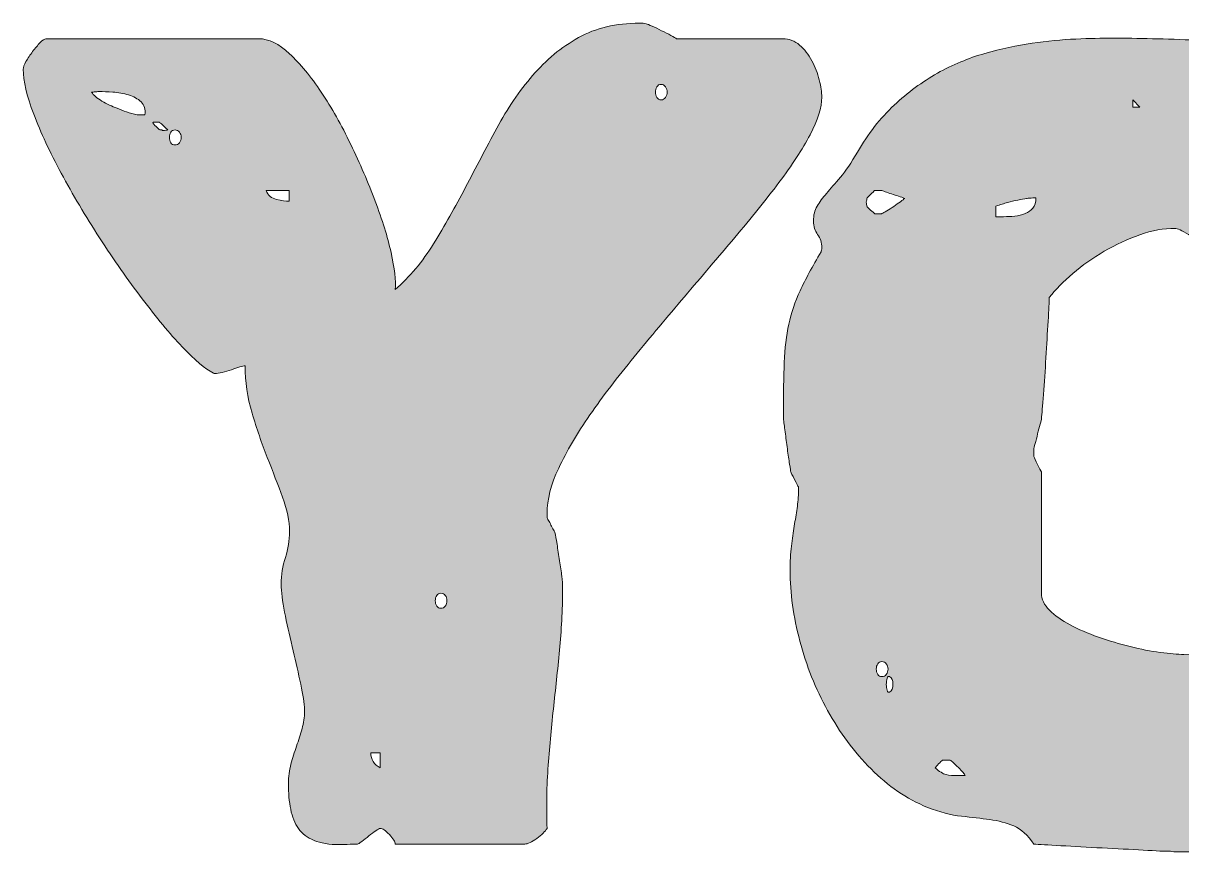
# Model space of a CAD drawing. Header units: inches. Extents: x 149 to 931, y -946 to -134.
# Drawn here: x 178 to 417.6, y -595.5 to -424.1 of the extents above; entities that cross this region are included whole.
import ezdxf

# ---------------------------------------------------------------- set-up
doc = ezdxf.new("R2010")
doc.units = ezdxf.units.IN
doc.header["$MEASUREMENT"] = 0
doc.layers.add('Layer 1', color=7, linetype='Continuous')

# ---------------------------------------------------------------- blocks, each defined once
blk = doc.blocks.new('block 5')
at = {"layer": 'Layer 1', "true_color": 0xffffff}
h = blk.add_hatch(color=7, dxfattribs=at)
h.dxf.hatch_style = 2
edge = h.paths.add_edge_path()
edge.add_spline(control_points=[(236.17, -565.56), (236.01, -564.11), (235.69, -562.25), (235.19, -559.99), (234.69, -557.72), (234.16, -555.38), (233.58, -552.97), (233, -550.55), (232.49, -548.2), (232.03, -545.9), (231.57, -543.6), (231.34, -541.68), (231.34, -540.14), (231.34, -538.15), (231.62, -536.29), (232.2, -534.57), (232.77, -532.84), (233.06, -531.06), (233.06, -529.22), (233.06, -527.07), (232.58, -524.71), (231.62, -522.14), (230.66, -519.57), (229.61, -516.83), (228.46, -513.92), (227.31, -511.01), (226.26, -507.94), (225.3, -504.72), (224.34, -501.5), (223.86, -498.24), (223.86, -494.94), (223.63, -494.94), (223.27, -495.02), (222.77, -495.17), (222.27, -495.32), (221.69, -495.52), (221.04, -495.75), (220.39, -495.98), (219.76, -496.17), (219.14, -496.32), (218.53, -496.47), (218.03, -496.55), (217.65, -496.55), (217.49, -496.55), (217.38, -496.51), (217.3, -496.44), (215.62, -495.59), (213.47, -493.79), (210.86, -491.03), (208.25, -488.27), (205.49, -484.95), (202.58, -481.08), (199.67, -477.21), (196.73, -473.01), (193.78, -468.49), (190.83, -463.96), (188.18, -459.51), (185.84, -455.14), (183.5, -450.77), (181.61, -446.69), (180.15, -442.89), (178.7, -439.1), (177.97, -436.01), (177.97, -433.63), (177.97, -433.25), (178.16, -432.71), (178.54, -432.02), (178.93, -431.33), (179.39, -430.64), (179.92, -429.95), (180.46, -429.26), (180.97, -428.65), (181.47, -428.11), (181.97, -427.58), (182.37, -427.31), (182.68, -427.31), (182.68, -427.31), (226.74, -427.31), (226.74, -427.31), (228.73, -427.31), (230.84, -428.34), (233.06, -430.41), (235.29, -432.48), (237.47, -435.13), (239.62, -438.35), (241.76, -441.57), (243.8, -445.17), (245.71, -449.16), (247.63, -453.15), (249.32, -457.06), (250.78, -460.89), (252.23, -464.73), (253.32, -468.27), (254.05, -471.53), (254.78, -474.79), (255.07, -477.34), (254.92, -479.18), (257.91, -476.58), (260.55, -473.41), (262.85, -469.69), (265.15, -465.97), (267.36, -462.08), (269.47, -458.02), (271.58, -453.95), (273.72, -449.89), (275.91, -445.82), (278.09, -441.76), (280.57, -438.12), (283.33, -434.9), (286.09, -431.68), (289.25, -429.07), (292.82, -427.08), (296.38, -425.08), (300.58, -424.09), (305.41, -424.09), (305.41, -424.09), (306.22, -424.09), (306.22, -424.09), (306.37, -424.16), (306.56, -424.2), (306.79, -424.2), (307.02, -424.28), (307.44, -424.45), (308.06, -424.72), (308.67, -424.99), (309.32, -425.29), (310.01, -425.64), (310.7, -425.98), (311.34, -426.31), (311.91, -426.62), (312.49, -426.92), (312.89, -427.15), (313.12, -427.31), (313.12, -427.31), (335.09, -427.31), (335.09, -427.31), (336.39, -427.31), (337.54, -427.75), (338.54, -428.63), (339.53, -429.51), (340.38, -430.58), (341.07, -431.85), (341.76, -433.11), (342.28, -434.44), (342.62, -435.82), (342.97, -437.2), (343.14, -438.39), (343.14, -439.38), (343.14, -441.53), (342.33, -444.12), (340.72, -447.15), (339.11, -450.18), (336.97, -453.47), (334.28, -457.04), (331.6, -460.61), (328.55, -464.4), (325.14, -468.43), (321.73, -472.45), (318.25, -476.54), (314.73, -480.68), (311.2, -484.82), (307.73, -488.96), (304.32, -493.1), (300.91, -497.24), (297.86, -501.25), (295.18, -505.12), (292.49, -508.99), (290.34, -512.65), (288.73, -516.1), (287.12, -519.56), (286.32, -522.66), (286.32, -525.42), (286.32, -525.42), (286.32, -526.34), (286.32, -526.34), (286.32, -526.42), (286.41, -526.61), (286.61, -526.92), (286.8, -527.22), (286.97, -527.55), (287.12, -527.89), (287.28, -528.24), (287.45, -528.57), (287.64, -528.87), (287.83, -529.18), (287.93, -529.37), (287.93, -529.45), (288.08, -529.98), (288.23, -530.79), (288.39, -531.86), (288.54, -532.94), (288.71, -534.07), (288.91, -535.26), (289.1, -536.44), (289.25, -537.52), (289.37, -538.48), (289.48, -539.44), (289.54, -540.07), (289.54, -540.37), (289.54, -544.75), (289.35, -548.96), (288.96, -553.03), (288.58, -557.09), (288.16, -561.16), (287.7, -565.22), (287.24, -569.28), (286.85, -573.4), (286.55, -577.58), (286.24, -581.76), (286.16, -586.12), (286.32, -590.64), (285.93, -591.25), (285.22, -591.94), (284.19, -592.71), (283.16, -593.48), (282.33, -593.86), (281.72, -593.86), (281.72, -593.86), (254.92, -593.86), (254.92, -593.86), (254.92, -593.4), (254.51, -592.75), (253.71, -591.9), (252.9, -591.06), (252.27, -590.64), (251.81, -590.64), (251.66, -590.64), (251.35, -590.79), (250.89, -591.1), (250.43, -591.41), (249.95, -591.77), (249.45, -592.19), (248.95, -592.61), (248.48, -593), (248.01, -593.34), (247.55, -593.69), (247.25, -593.86), (247.09, -593.86), (247.02, -593.86), (246.52, -593.88), (245.6, -593.92), (244.68, -593.95), (243.95, -593.98), (243.41, -593.98), (241.27, -593.98), (239.5, -593.69), (238.12, -593.11), (236.74, -592.54), (235.67, -591.71), (234.9, -590.64), (234.14, -589.57), (233.6, -588.24), (233.29, -586.67), (232.98, -585.1), (232.83, -583.32), (232.83, -581.32), (232.83, -579.94), (233, -578.62), (233.35, -577.35), (233.69, -576.09), (234.08, -574.84), (234.5, -573.62), (234.92, -572.39), (235.31, -571.18), (235.65, -569.99), (235.99, -568.8), (236.17, -567.64), (236.17, -566.49), (236.17, -566.49), (236.17, -565.56), (236.17, -565.56)], knot_values=[0, 0, 0, 0, 1, 1, 1, 2, 2, 2, 3, 3, 3, 4, 4, 4, 5, 5, 5, 6, 6, 6, 7, 7, 7, 8, 8, 8, 9, 9, 9, 10, 10, 10, 11, 11, 11, 12, 12, 12, 13, 13, 13, 14, 14, 14, 15, 15, 15, 16, 16, 16, 17, 17, 17, 18, 18, 18, 19, 19, 19, 20, 20, 20, 21, 21, 21, 22, 22, 22, 23, 23, 23, 24, 24, 24, 25, 25, 25, 26, 26, 26, 27, 27, 27, 28, 28, 28, 29, 29, 29, 30, 30, 30, 31, 31, 31, 32, 32, 32, 33, 33, 33, 34, 34, 34, 35, 35, 35, 36, 36, 36, 37, 37, 37, 38, 38, 38, 39, 39, 39, 40, 40, 40, 41, 41, 41, 42, 42, 42, 43, 43, 43, 44, 44, 44, 45, 45, 45, 46, 46, 46, 47, 47, 47, 48, 48, 48, 49, 49, 49, 50, 50, 50, 51, 51, 51, 52, 52, 52, 53, 53, 53, 54, 54, 54, 55, 55, 55, 56, 56, 56, 57, 57, 57, 58, 58, 58, 59, 59, 59, 60, 60, 60, 61, 61, 61, 62, 62, 62, 63, 63, 63, 64, 64, 64, 65, 65, 65, 66, 66, 66, 67, 67, 67, 68, 68, 68, 69, 69, 69, 70, 70, 70, 71, 71, 71, 72, 72, 72, 73, 73, 73, 74, 74, 74, 75, 75, 75, 76, 76, 76, 77, 77, 77, 78, 78, 78, 79, 79, 79, 80, 80, 80, 81, 81, 81, 82, 82, 82, 83, 83, 83, 84, 84, 84, 85, 85, 85, 86, 86, 86, 87, 87, 87, 88, 88, 88, 89, 89, 89, 90, 90, 90, 90], degree=3, periodic=1)
edge = h.paths.add_edge_path()
edge.add_spline(control_points=[(202.35, -443.06), (202.35, -443.06), (203.16, -443.06), (203.16, -443.06), (203.31, -441.91), (203.04, -441.01), (202.35, -440.36), (201.66, -439.71), (200.8, -439.23), (199.76, -438.92), (198.73, -438.62), (197.65, -438.43), (196.54, -438.35), (195.43, -438.27), (194.49, -438.23), (193.72, -438.23), (193.57, -438.23), (193.3, -438.25), (192.92, -438.29), (192.53, -438.33), (192.27, -438.35), (192.11, -438.35), (192.5, -438.96), (193.21, -439.58), (194.24, -440.19), (195.28, -440.8), (196.33, -441.3), (197.4, -441.68), (198.63, -442.22), (200.01, -442.68), (201.55, -443.06), (201.55, -443.06), (202.35, -443.06), (202.35, -443.06)], knot_values=[0, 0, 0, 0, 1, 1, 1, 2, 2, 2, 3, 3, 3, 4, 4, 4, 5, 5, 5, 6, 6, 6, 7, 7, 7, 8, 8, 8, 9, 9, 9, 10, 10, 10, 11, 11, 11, 11], degree=3, periodic=1)
edge = h.paths.add_edge_path()
edge.add_spline(control_points=[(204.77, -444.67), (204.84, -444.83), (205.07, -445.1), (205.46, -445.48), (205.84, -445.86), (206.11, -446.09), (206.26, -446.17), (206.26, -446.17), (206.61, -446.17), (206.61, -446.17), (206.68, -446.25), (206.84, -446.29), (207.07, -446.29), (207.14, -446.29), (207.28, -446.27), (207.47, -446.23), (207.66, -446.19), (207.8, -446.17), (207.87, -446.17), (207.72, -446.02), (207.45, -445.75), (207.07, -445.36), (206.68, -444.98), (206.41, -444.75), (206.26, -444.67), (206.26, -444.6), (206.16, -444.56), (205.97, -444.56), (205.78, -444.56), (205.61, -444.56), (205.46, -444.56), (205.38, -444.56), (205.26, -444.56), (205.11, -444.56), (204.96, -444.56), (204.84, -444.6), (204.77, -444.67)], knot_values=[0, 0, 0, 0, 1, 1, 1, 2, 2, 2, 3, 3, 3, 4, 4, 4, 5, 5, 5, 6, 6, 6, 7, 7, 7, 8, 8, 8, 9, 9, 9, 10, 10, 10, 11, 11, 11, 12, 12, 12, 12], degree=3, periodic=1)
edge = h.paths.add_edge_path()
edge.add_spline(control_points=[(209.37, -446.17), (208.98, -446.17), (208.7, -446.32), (208.5, -446.63), (208.31, -446.94), (208.22, -447.3), (208.22, -447.72), (208.22, -448.14), (208.31, -448.51), (208.5, -448.81), (208.7, -449.12), (208.98, -449.28), (209.37, -449.28), (209.75, -449.28), (210.06, -449.12), (210.29, -448.81), (210.52, -448.51), (210.63, -448.14), (210.63, -447.72), (210.63, -447.3), (210.52, -446.94), (210.29, -446.63), (210.06, -446.32), (209.75, -446.17), (209.37, -446.17)], knot_values=[0, 0, 0, 0, 1, 1, 1, 2, 2, 2, 3, 3, 3, 4, 4, 4, 5, 5, 5, 6, 6, 6, 7, 7, 7, 8, 8, 8, 8], degree=3, periodic=1)
edge = h.paths.add_edge_path()
edge.add_spline(control_points=[(228.23, -458.71), (228.61, -459.71), (229.32, -460.32), (230.36, -460.55), (231.39, -460.78), (232.26, -460.89), (232.95, -460.89), (232.95, -460.89), (232.95, -458.71), (232.95, -458.71), (232.95, -458.71), (228.23, -458.71), (228.23, -458.71)], knot_values=[0, 0, 0, 0, 1, 1, 1, 2, 2, 2, 3, 3, 3, 4, 4, 4, 4], degree=3, periodic=1)
edge = h.paths.add_edge_path()
edge.add_spline(control_points=[(249.86, -575), (249.86, -576.38), (250.51, -577.41), (251.81, -578.1), (251.81, -578.1), (251.81, -575), (251.81, -575), (251.81, -575), (249.86, -575), (249.86, -575)], knot_values=[0, 0, 0, 0, 1, 1, 1, 2, 2, 2, 3, 3, 3, 3], degree=3, periodic=1)
edge = h.paths.add_edge_path()
edge.add_spline(control_points=[(264.35, -541.98), (263.96, -541.98), (263.68, -542.14), (263.49, -542.45), (263.29, -542.75), (263.2, -543.12), (263.2, -543.54), (263.2, -543.96), (263.29, -544.32), (263.49, -544.63), (263.68, -544.94), (263.96, -545.09), (264.35, -545.09), (264.73, -545.09), (265.04, -544.94), (265.27, -544.63), (265.5, -544.32), (265.61, -543.96), (265.61, -543.54), (265.61, -543.12), (265.5, -542.75), (265.27, -542.45), (265.04, -542.14), (264.73, -541.98), (264.35, -541.98)], knot_values=[0, 0, 0, 0, 1, 1, 1, 2, 2, 2, 3, 3, 3, 4, 4, 4, 5, 5, 5, 6, 6, 6, 7, 7, 7, 8, 8, 8, 8], degree=3, periodic=1)
edge = h.paths.add_edge_path()
edge.add_spline(control_points=[(309.9, -436.74), (309.51, -436.74), (309.23, -436.91), (309.03, -437.26), (308.84, -437.6), (308.75, -437.96), (308.75, -438.35), (308.75, -438.73), (308.84, -439.1), (309.03, -439.44), (309.23, -439.79), (309.51, -439.96), (309.9, -439.96), (310.28, -439.96), (310.59, -439.79), (310.82, -439.44), (311.05, -439.1), (311.16, -438.73), (311.16, -438.35), (311.16, -437.96), (311.05, -437.6), (310.82, -437.26), (310.59, -436.91), (310.28, -436.74), (309.9, -436.74)], knot_values=[0, 0, 0, 0, 1, 1, 1, 2, 2, 2, 3, 3, 3, 4, 4, 4, 5, 5, 5, 6, 6, 6, 7, 7, 7, 8, 8, 8, 8], degree=3, periodic=1)
h = blk.add_hatch(color=7, dxfattribs=at)
h.dxf.hatch_style = 2
edge = h.paths.add_edge_path()
edge.add_spline(control_points=[(336.7, -516.91), (336.7, -516.76), (336.62, -516.22), (336.47, -515.3), (336.32, -514.38), (336.16, -513.33), (336.01, -512.14), (335.86, -510.95), (335.7, -509.78), (335.55, -508.63), (335.39, -507.48), (335.28, -506.56), (335.2, -505.87), (335.2, -505.87), (335.2, -505.18), (335.2, -505.18), (335.2, -500.81), (335.26, -497.17), (335.37, -494.25), (335.49, -491.34), (335.8, -488.71), (336.3, -486.37), (336.79, -484.03), (337.58, -481.71), (338.65, -479.41), (339.73, -477.11), (341.18, -474.43), (343.02, -471.36), (343.02, -471.28), (343.04, -471.17), (343.08, -471.01), (343.12, -470.86), (343.14, -470.71), (343.14, -470.56), (343.14, -469.48), (342.85, -468.56), (342.28, -467.79), (341.7, -467.03), (341.41, -466.11), (341.41, -465.03), (341.41, -463.81), (341.66, -462.77), (342.16, -461.93), (342.66, -461.09), (343.31, -460.2), (344.12, -459.28), (344.92, -458.36), (345.88, -457.25), (346.99, -455.95), (348.1, -454.64), (349.27, -452.92), (350.5, -450.77), (352.72, -446.94), (355.25, -443.7), (358.09, -441.05), (360.93, -438.41), (363.92, -436.2), (367.06, -434.44), (370.21, -432.67), (373.47, -431.31), (376.84, -430.35), (380.21, -429.4), (383.47, -428.69), (386.62, -428.23), (389.76, -427.77), (392.77, -427.48), (395.65, -427.36), (398.52, -427.25), (401.03, -427.19), (403.18, -427.19), (408.47, -427.19), (414.3, -427.33), (420.67, -427.59), (427.03, -427.86), (433.45, -428.48), (439.93, -429.43), (446.41, -430.39), (452.7, -431.85), (458.79, -433.8), (464.89, -435.76), (470.3, -438.45), (475.01, -441.86), (479.73, -445.27), (483.52, -449.52), (486.4, -454.62), (489.28, -459.72), (490.71, -465.92), (490.71, -473.2), (490.71, -475.12), (490.62, -476.75), (490.43, -478.09), (490.23, -479.43), (490.04, -480.58), (489.85, -481.54), (489.66, -482.5), (489.47, -483.4), (489.28, -484.24), (489.08, -485.09), (488.99, -486.01), (488.99, -487), (488.99, -488.69), (489.24, -490.51), (489.74, -492.47), (490.23, -494.42), (490.81, -496.44), (491.46, -498.5), (492.11, -500.58), (492.69, -502.69), (493.19, -504.83), (493.68, -506.98), (493.93, -509.17), (493.93, -511.39), (493.93, -511.85), (493.93, -512.64), (493.93, -513.75), (493.93, -514.86), (493.92, -516.03), (493.88, -517.26), (493.84, -518.48), (493.82, -519.65), (493.82, -520.76), (493.82, -521.87), (493.82, -522.66), (493.82, -523.12), (493.74, -523.28), (493.61, -523.58), (493.42, -524.04), (493.23, -524.5), (493.03, -524.98), (492.84, -525.48), (492.65, -525.98), (492.5, -526.44), (492.38, -526.86), (492.26, -527.28), (492.21, -527.61), (492.21, -527.84), (491.83, -534.13), (491.29, -540.14), (490.6, -545.9), (489.91, -551.65), (488.8, -556.98), (487.26, -561.88), (485.73, -566.79), (483.7, -571.22), (481.17, -575.17), (478.64, -579.12), (475.38, -582.49), (471.39, -585.29), (467.4, -588.09), (462.59, -590.24), (456.95, -591.73), (451.32, -593.23), (444.59, -593.98), (436.77, -593.98), (436.15, -593.98), (435.31, -593.95), (434.24, -593.92), (433.16, -593.88), (432.59, -593.86), (432.51, -593.86), (432.36, -593.86), (432.05, -593.69), (431.59, -593.34), (431.13, -593), (430.65, -592.61), (430.15, -592.19), (429.66, -591.77), (429.18, -591.41), (428.72, -591.1), (428.26, -590.79), (427.95, -590.64), (427.8, -590.64), (427.64, -590.64), (427.36, -590.89), (426.93, -591.39), (426.51, -591.89), (426.03, -592.42), (425.5, -593), (424.96, -593.57), (424.46, -594.09), (424, -594.55), (423.54, -595.01), (423.23, -595.28), (423.08, -595.36), (423.08, -595.43), (422.66, -595.47), (421.82, -595.47), (420.97, -595.47), (420.32, -595.47), (419.86, -595.47), (419.4, -595.47), (418.58, -595.47), (417.39, -595.47), (416.2, -595.47), (415.49, -595.43), (415.26, -595.36), (414.18, -595.36), (412.31, -595.28), (409.62, -595.13), (406.94, -594.97), (404.1, -594.82), (401.11, -594.67), (398.12, -594.51), (395.28, -594.36), (392.6, -594.2), (389.91, -594.05), (388.04, -593.94), (386.96, -593.86), (385.74, -592.02), (384.36, -590.77), (382.82, -590.12), (381.29, -589.47), (379.64, -589.03), (377.88, -588.8), (376.11, -588.57), (374.16, -588.34), (372.01, -588.11), (369.86, -587.88), (367.52, -587.27), (364.99, -586.27), (360.7, -584.51), (356.81, -581.86), (353.32, -578.33), (349.83, -574.81), (346.84, -570.78), (344.35, -566.25), (341.85, -561.73), (339.94, -556.94), (338.6, -551.88), (337.25, -546.82), (336.58, -541.95), (336.58, -537.27), (336.58, -535.43), (336.68, -533.76), (336.87, -532.27), (337.06, -530.77), (337.25, -529.39), (337.45, -528.12), (337.64, -526.86), (337.83, -525.63), (338.02, -524.44), (338.21, -523.26), (338.31, -522.05), (338.31, -520.82), (338.31, -520.82), (338.31, -520.01), (338.31, -520.01), (338.23, -519.86), (337.96, -519.35), (337.5, -518.46), (337.04, -517.58), (336.77, -517.06), (336.7, -516.91)], knot_values=[0, 0, 0, 0, 1, 1, 1, 2, 2, 2, 3, 3, 3, 4, 4, 4, 5, 5, 5, 6, 6, 6, 7, 7, 7, 8, 8, 8, 9, 9, 9, 10, 10, 10, 11, 11, 11, 12, 12, 12, 13, 13, 13, 14, 14, 14, 15, 15, 15, 16, 16, 16, 17, 17, 17, 18, 18, 18, 19, 19, 19, 20, 20, 20, 21, 21, 21, 22, 22, 22, 23, 23, 23, 24, 24, 24, 25, 25, 25, 26, 26, 26, 27, 27, 27, 28, 28, 28, 29, 29, 29, 30, 30, 30, 31, 31, 31, 32, 32, 32, 33, 33, 33, 34, 34, 34, 35, 35, 35, 36, 36, 36, 37, 37, 37, 38, 38, 38, 39, 39, 39, 40, 40, 40, 41, 41, 41, 42, 42, 42, 43, 43, 43, 44, 44, 44, 45, 45, 45, 46, 46, 46, 47, 47, 47, 48, 48, 48, 49, 49, 49, 50, 50, 50, 51, 51, 51, 52, 52, 52, 53, 53, 53, 54, 54, 54, 55, 55, 55, 56, 56, 56, 57, 57, 57, 58, 58, 58, 59, 59, 59, 60, 60, 60, 61, 61, 61, 62, 62, 62, 63, 63, 63, 64, 64, 64, 65, 65, 65, 66, 66, 66, 67, 67, 67, 68, 68, 68, 69, 69, 69, 70, 70, 70, 71, 71, 71, 72, 72, 72, 73, 73, 73, 74, 74, 74, 75, 75, 75, 76, 76, 76, 77, 77, 77, 78, 78, 78, 79, 79, 79, 80, 80, 80, 81, 81, 81, 82, 82, 82, 83, 83, 83, 84, 84, 84, 84], degree=3, periodic=1)
edge = h.paths.add_edge_path()
edge.add_spline(control_points=[(352.46, -460.32), (352.46, -460.32), (352.46, -460.66), (352.46, -460.66), (352.38, -460.74), (352.34, -460.89), (352.34, -461.12), (352.34, -461.28), (352.36, -461.43), (352.4, -461.58), (352.44, -461.74), (352.46, -461.85), (352.46, -461.93), (352.53, -462.08), (352.78, -462.35), (353.2, -462.73), (353.62, -463.12), (353.91, -463.35), (354.07, -463.42), (354.07, -463.5), (354.16, -463.54), (354.35, -463.54), (354.54, -463.54), (354.68, -463.54), (354.76, -463.54), (354.91, -463.54), (355.08, -463.54), (355.27, -463.54), (355.46, -463.54), (355.56, -463.5), (355.56, -463.42), (355.79, -463.35), (356.14, -463.17), (356.6, -462.91), (357.06, -462.64), (357.53, -462.33), (358.03, -461.99), (358.53, -461.64), (358.99, -461.31), (359.41, -461.01), (359.83, -460.7), (360.12, -460.47), (360.28, -460.32), (360.12, -460.24), (359.82, -460.13), (359.36, -459.97), (358.9, -459.82), (358.42, -459.67), (357.92, -459.51), (357.42, -459.36), (356.96, -459.21), (356.54, -459.05), (356.12, -458.9), (355.79, -458.79), (355.56, -458.71), (355.56, -458.71), (354.76, -458.71), (354.76, -458.71), (354.76, -458.71), (354.07, -458.71), (354.07, -458.71), (353.91, -458.86), (353.62, -459.13), (353.2, -459.51), (352.78, -459.9), (352.53, -460.16), (352.46, -460.32)], knot_values=[0, 0, 0, 0, 1, 1, 1, 2, 2, 2, 3, 3, 3, 4, 4, 4, 5, 5, 5, 6, 6, 6, 7, 7, 7, 8, 8, 8, 9, 9, 9, 10, 10, 10, 11, 11, 11, 12, 12, 12, 13, 13, 13, 14, 14, 14, 15, 15, 15, 16, 16, 16, 17, 17, 17, 18, 18, 18, 19, 19, 19, 20, 20, 20, 21, 21, 21, 22, 22, 22, 22], degree=3, periodic=1)
edge = h.paths.add_edge_path()
edge.add_spline(control_points=[(355.56, -556.13), (355.18, -556.13), (354.89, -556.29), (354.7, -556.59), (354.51, -556.9), (354.41, -557.26), (354.41, -557.68), (354.41, -558.11), (354.51, -558.47), (354.7, -558.78), (354.89, -559.09), (355.18, -559.24), (355.56, -559.24), (355.94, -559.24), (356.25, -559.09), (356.48, -558.78), (356.71, -558.47), (356.83, -558.11), (356.83, -557.68), (356.83, -557.26), (356.71, -556.9), (356.48, -556.59), (356.25, -556.29), (355.94, -556.13), (355.56, -556.13)], knot_values=[0, 0, 0, 0, 1, 1, 1, 2, 2, 2, 3, 3, 3, 4, 4, 4, 5, 5, 5, 6, 6, 6, 7, 7, 7, 8, 8, 8, 8], degree=3, periodic=1)
edge = h.paths.add_edge_path()
edge.add_spline(control_points=[(357.17, -559.24), (356.94, -559.09), (356.77, -559.2), (356.65, -559.58), (356.54, -559.97), (356.48, -560.39), (356.48, -560.85), (356.48, -561.31), (356.54, -561.71), (356.65, -562.06), (356.77, -562.4), (356.94, -562.54), (357.17, -562.46), (357.63, -562.15), (357.86, -561.6), (357.86, -560.79), (357.86, -559.99), (357.63, -559.47), (357.17, -559.24)], knot_values=[0, 0, 0, 0, 1, 1, 1, 2, 2, 2, 3, 3, 3, 4, 4, 4, 5, 5, 5, 6, 6, 6, 6], degree=3, periodic=1)
edge = h.paths.add_edge_path()
edge.add_spline(control_points=[(366.6, -578.1), (367.45, -578.87), (368.19, -579.33), (368.85, -579.48), (369.5, -579.64), (370.32, -579.71), (371.32, -579.71), (371.32, -579.71), (372.82, -579.71), (372.82, -579.71), (372.66, -579.41), (372.18, -578.85), (371.38, -578.04), (370.57, -577.24), (370.01, -576.72), (369.71, -576.49), (369.71, -576.49), (369.02, -576.49), (369.02, -576.49), (369.02, -576.49), (368.1, -576.49), (368.1, -576.49), (367.94, -576.65), (367.68, -576.91), (367.29, -577.3), (366.91, -577.68), (366.68, -577.95), (366.6, -578.1)], knot_values=[0, 0, 0, 0, 1, 1, 1, 2, 2, 2, 3, 3, 3, 4, 4, 4, 5, 5, 5, 6, 6, 6, 7, 7, 7, 8, 8, 8, 9, 9, 9, 9], degree=3, periodic=1)
edge = h.paths.add_edge_path()
edge.add_spline(control_points=[(379.14, -464.11), (379.14, -464.11), (380.75, -464.11), (380.75, -464.11), (381.52, -464.11), (382.28, -464.08), (383.05, -464), (383.82, -463.92), (384.53, -463.75), (385.18, -463.48), (385.83, -463.21), (386.37, -462.83), (386.79, -462.33), (387.21, -461.83), (387.42, -461.12), (387.42, -460.2), (387.27, -460.2), (386.94, -460.22), (386.45, -460.26), (385.95, -460.3), (385.62, -460.32), (385.47, -460.32), (385.01, -460.39), (384.41, -460.51), (383.68, -460.66), (382.96, -460.82), (382.25, -460.99), (381.56, -461.18), (380.87, -461.37), (380.06, -461.62), (379.14, -461.93), (379.14, -461.93), (379.14, -464.11), (379.14, -464.11)], knot_values=[0, 0, 0, 0, 1, 1, 1, 2, 2, 2, 3, 3, 3, 4, 4, 4, 5, 5, 5, 6, 6, 6, 7, 7, 7, 8, 8, 8, 9, 9, 9, 10, 10, 10, 11, 11, 11, 11], degree=3, periodic=1)
edge = h.paths.add_edge_path()
edge.add_spline(control_points=[(386.96, -513), (386.96, -513), (386.96, -513.69), (386.96, -513.69), (387.12, -514), (387.38, -514.55), (387.77, -515.36), (388.15, -516.16), (388.42, -516.68), (388.57, -516.91), (388.57, -516.91), (388.57, -541.98), (388.57, -541.98), (388.57, -543.21), (389.13, -544.38), (390.24, -545.49), (391.35, -546.61), (392.77, -547.62), (394.5, -548.54), (396.22, -549.46), (398.18, -550.31), (400.36, -551.07), (402.55, -551.84), (404.73, -552.49), (406.92, -553.03), (409.11, -553.56), (411.17, -553.97), (413.13, -554.23), (415.09, -554.5), (416.71, -554.64), (418.02, -554.64), (421.01, -554.64), (423.94, -553.91), (426.82, -552.45), (429.69, -551), (432.26, -549.06), (434.53, -546.64), (436.79, -544.23), (438.61, -541.43), (439.99, -538.25), (441.37, -535.06), (442.06, -531.79), (442.06, -528.41), (442.06, -526.19), (441.79, -523.87), (441.25, -521.45), (440.72, -519.04), (440.14, -516.58), (439.53, -514.09), (438.91, -511.6), (438.34, -509.13), (437.8, -506.67), (437.27, -504.22), (437, -501.88), (437, -499.66), (437, -499.04), (437.02, -498.22), (437.06, -497.18), (437.1, -496.15), (437.11, -495.11), (437.11, -494.08), (437.11, -493.04), (437.13, -492.14), (437.17, -491.37), (437.21, -490.61), (437.23, -490.19), (437.23, -490.11), (437.23, -490.11), (440.45, -485.51), (440.45, -485.51), (440.68, -485.13), (440.29, -484.42), (439.3, -483.38), (438.3, -482.34), (436.98, -481.12), (435.33, -479.7), (433.68, -478.28), (431.84, -476.81), (429.81, -475.27), (427.78, -473.74), (425.82, -472.32), (423.94, -471.01), (422.06, -469.71), (420.42, -468.64), (419, -467.79), (417.58, -466.95), (416.64, -466.53), (416.18, -466.53), (413.88, -466.53), (411.46, -466.97), (408.93, -467.85), (406.4, -468.73), (403.95, -469.86), (401.57, -471.24), (399.19, -472.63), (397.03, -474.16), (395.07, -475.85), (393.12, -477.53), (391.49, -479.18), (390.18, -480.79), (390.18, -481.71), (390.11, -483.36), (389.95, -485.74), (389.8, -488.12), (389.65, -490.63), (389.49, -493.27), (389.34, -495.92), (389.17, -498.45), (388.98, -500.86), (388.78, -503.28), (388.65, -504.95), (388.57, -505.87), (388.57, -506.02), (388.48, -506.4), (388.29, -507.02), (388.09, -507.63), (387.92, -508.3), (387.77, -509.03), (387.61, -509.76), (387.44, -510.43), (387.25, -511.04), (387.06, -511.66), (386.96, -512.04), (386.96, -512.19), (386.96, -512.19), (386.96, -513), (386.96, -513)], knot_values=[0, 0, 0, 0, 1, 1, 1, 2, 2, 2, 3, 3, 3, 4, 4, 4, 5, 5, 5, 6, 6, 6, 7, 7, 7, 8, 8, 8, 9, 9, 9, 10, 10, 10, 11, 11, 11, 12, 12, 12, 13, 13, 13, 14, 14, 14, 15, 15, 15, 16, 16, 16, 17, 17, 17, 18, 18, 18, 19, 19, 19, 20, 20, 20, 21, 21, 21, 22, 22, 22, 23, 23, 23, 24, 24, 24, 25, 25, 25, 26, 26, 26, 27, 27, 27, 28, 28, 28, 29, 29, 29, 30, 30, 30, 31, 31, 31, 32, 32, 32, 33, 33, 33, 34, 34, 34, 35, 35, 35, 36, 36, 36, 37, 37, 37, 38, 38, 38, 39, 39, 39, 40, 40, 40, 41, 41, 41, 42, 42, 42, 42], degree=3, periodic=1)
h.paths.add_polyline_path([(407.44, -441.45), (408.93, -441.45), (407.44, -439.96)])
edge = h.paths.add_edge_path()
edge.add_spline(control_points=[(434.12, -578.1), (433.74, -578.1), (433.45, -578.26), (433.26, -578.56), (433.07, -578.87), (432.97, -579.24), (432.97, -579.65), (432.97, -580.08), (433.07, -580.44), (433.26, -580.75), (433.45, -581.05), (433.74, -581.21), (434.12, -581.21), (434.5, -581.21), (434.81, -581.05), (435.04, -580.75), (435.27, -580.44), (435.39, -580.08), (435.39, -579.65), (435.39, -579.24), (435.27, -578.87), (435.04, -578.56), (434.81, -578.26), (434.5, -578.1), (434.12, -578.1)], knot_values=[0, 0, 0, 0, 1, 1, 1, 2, 2, 2, 3, 3, 3, 4, 4, 4, 5, 5, 5, 6, 6, 6, 7, 7, 7, 8, 8, 8, 8], degree=3, periodic=1)
edge = h.paths.add_edge_path()
edge.add_spline(control_points=[(458.05, -558.09), (458.05, -555.48), (456.74, -554.18), (454.14, -554.18), (454.14, -555.33), (454.5, -556.27), (455.23, -556.99), (455.96, -557.72), (456.9, -558.09), (458.05, -558.09)], knot_values=[0, 0, 0, 0, 1, 1, 1, 2, 2, 2, 3, 3, 3, 3], degree=3, periodic=1)
edge = h.paths.add_edge_path()
edge.add_spline(control_points=[(459.2, -557.74), (458.81, -557.74), (458.53, -557.9), (458.34, -558.2), (458.14, -558.51), (458.05, -558.88), (458.05, -559.3), (458.05, -559.72), (458.14, -560.08), (458.34, -560.39), (458.53, -560.69), (458.81, -560.85), (459.2, -560.85), (459.58, -560.85), (459.89, -560.69), (460.12, -560.39), (460.35, -560.08), (460.46, -559.72), (460.46, -559.3), (460.46, -558.88), (460.35, -558.51), (460.12, -558.2), (459.89, -557.9), (459.58, -557.74), (459.2, -557.74)], knot_values=[0, 0, 0, 0, 1, 1, 1, 2, 2, 2, 3, 3, 3, 4, 4, 4, 5, 5, 5, 6, 6, 6, 7, 7, 7, 8, 8, 8, 8], degree=3, periodic=1)
edge = h.paths.add_edge_path()
edge.add_spline(control_points=[(465.87, -575), (465.87, -573.54), (465.21, -572.47), (463.91, -571.78), (463.91, -571.78), (463.91, -575), (463.91, -575), (463.91, -575), (465.87, -575), (465.87, -575)], knot_values=[0, 0, 0, 0, 1, 1, 1, 2, 2, 2, 3, 3, 3, 3], degree=3, periodic=1)
edge = h.paths.add_edge_path()
edge.add_spline(control_points=[(478.06, -450.89), (478.14, -450.66), (478.08, -450.48), (477.89, -450.37), (477.7, -450.25), (477.49, -450.2), (477.25, -450.2), (477.03, -450.2), (476.81, -450.25), (476.62, -450.37), (476.43, -450.48), (476.41, -450.66), (476.56, -450.89), (476.72, -451.35), (476.95, -451.58), (477.25, -451.58), (477.72, -451.58), (477.98, -451.35), (478.06, -450.89)], knot_values=[0, 0, 0, 0, 1, 1, 1, 2, 2, 2, 3, 3, 3, 4, 4, 4, 5, 5, 5, 6, 6, 6, 6], degree=3, periodic=1)
h.paths.add_polyline_path([(478.06, -480.79), (478.06, -483.9), (479.67, -482.29)])
at = {"layer": 'Layer 1', "lineweight": 0}
blk.add_lwpolyline([(407.44, -441.45), (408.93, -441.45), (407.44, -439.96), (407.44, -441.45)], dxfattribs=at)
for points, knots in [([(236.17, -565.56), (236.01, -564.11), (235.69, -562.25), (235.19, -559.99), (234.69, -557.72), (234.16, -555.38), (233.58, -552.97), (233, -550.55), (232.49, -548.2), (232.03, -545.9), (231.57, -543.6), (231.34, -541.68), (231.34, -540.14), (231.34, -538.15), (231.62, -536.29), (232.2, -534.57), (232.77, -532.84), (233.06, -531.06), (233.06, -529.22), (233.06, -527.07), (232.58, -524.71), (231.62, -522.14), (230.66, -519.57), (229.61, -516.83), (228.46, -513.92), (227.31, -511.01), (226.26, -507.94), (225.3, -504.72), (224.34, -501.5), (223.86, -498.24), (223.86, -494.94), (223.63, -494.94), (223.27, -495.02), (222.77, -495.17), (222.27, -495.32), (221.69, -495.52), (221.04, -495.75), (220.39, -495.98), (219.76, -496.17), (219.14, -496.32), (218.53, -496.47), (218.03, -496.55), (217.65, -496.55), (217.49, -496.55), (217.38, -496.51), (217.3, -496.44), (215.62, -495.59), (213.47, -493.79), (210.86, -491.03), (208.25, -488.27), (205.49, -484.95), (202.58, -481.08), (199.67, -477.21), (196.73, -473.01), (193.78, -468.49), (190.83, -463.96), (188.18, -459.51), (185.84, -455.14), (183.5, -450.77), (181.61, -446.69), (180.15, -442.89), (178.7, -439.1), (177.97, -436.01), (177.97, -433.63), (177.97, -433.25), (178.16, -432.71), (178.54, -432.02), (178.93, -431.33), (179.39, -430.64), (179.92, -429.95), (180.46, -429.26), (180.97, -428.65), (181.47, -428.11), (181.97, -427.58), (182.37, -427.31), (182.68, -427.31), (182.68, -427.31), (226.74, -427.31), (226.74, -427.31), (228.73, -427.31), (230.84, -428.34), (233.06, -430.41), (235.29, -432.48), (237.47, -435.13), (239.62, -438.35), (241.76, -441.57), (243.8, -445.17), (245.71, -449.16), (247.63, -453.15), (249.32, -457.06), (250.78, -460.89), (252.23, -464.73), (253.32, -468.27), (254.05, -471.53), (254.78, -474.79), (255.07, -477.34), (254.92, -479.18), (257.91, -476.58), (260.55, -473.41), (262.85, -469.69), (265.15, -465.97), (267.36, -462.08), (269.47, -458.02), (271.58, -453.95), (273.72, -449.89), (275.91, -445.82), (278.09, -441.76), (280.57, -438.12), (283.33, -434.9), (286.09, -431.68), (289.25, -429.07), (292.82, -427.08), (296.38, -425.08), (300.58, -424.09), (305.41, -424.09), (305.41, -424.09), (306.22, -424.09), (306.22, -424.09), (306.37, -424.16), (306.56, -424.2), (306.79, -424.2), (307.02, -424.28), (307.44, -424.45), (308.06, -424.72), (308.67, -424.99), (309.32, -425.29), (310.01, -425.64), (310.7, -425.98), (311.34, -426.31), (311.91, -426.62), (312.49, -426.92), (312.89, -427.15), (313.12, -427.31), (313.12, -427.31), (335.09, -427.31), (335.09, -427.31), (336.39, -427.31), (337.54, -427.75), (338.54, -428.63), (339.53, -429.51), (340.38, -430.58), (341.07, -431.85), (341.76, -433.11), (342.28, -434.44), (342.62, -435.82), (342.97, -437.2), (343.14, -438.39), (343.14, -439.38), (343.14, -441.53), (342.33, -444.12), (340.72, -447.15), (339.11, -450.18), (336.97, -453.47), (334.28, -457.04), (331.6, -460.61), (328.55, -464.4), (325.14, -468.43), (321.73, -472.45), (318.25, -476.54), (314.73, -480.68), (311.2, -484.82), (307.73, -488.96), (304.32, -493.1), (300.91, -497.24), (297.86, -501.25), (295.18, -505.12), (292.49, -508.99), (290.34, -512.65), (288.73, -516.1), (287.12, -519.56), (286.32, -522.66), (286.32, -525.42), (286.32, -525.42), (286.32, -526.34), (286.32, -526.34), (286.32, -526.42), (286.41, -526.61), (286.61, -526.92), (286.8, -527.22), (286.97, -527.55), (287.12, -527.89), (287.28, -528.24), (287.45, -528.57), (287.64, -528.87), (287.83, -529.18), (287.93, -529.37), (287.93, -529.45), (288.08, -529.98), (288.23, -530.79), (288.39, -531.86), (288.54, -532.94), (288.71, -534.07), (288.91, -535.26), (289.1, -536.44), (289.25, -537.52), (289.37, -538.48), (289.48, -539.44), (289.54, -540.07), (289.54, -540.37), (289.54, -544.75), (289.35, -548.96), (288.96, -553.03), (288.58, -557.09), (288.16, -561.16), (287.7, -565.22), (287.24, -569.28), (286.85, -573.4), (286.55, -577.58), (286.24, -581.76), (286.16, -586.12), (286.32, -590.64), (285.93, -591.25), (285.22, -591.94), (284.19, -592.71), (283.16, -593.48), (282.33, -593.86), (281.72, -593.86), (281.72, -593.86), (254.92, -593.86), (254.92, -593.86), (254.92, -593.4), (254.51, -592.75), (253.71, -591.9), (252.9, -591.06), (252.27, -590.64), (251.81, -590.64), (251.66, -590.64), (251.35, -590.79), (250.89, -591.1), (250.43, -591.41), (249.95, -591.77), (249.45, -592.19), (248.95, -592.61), (248.48, -593), (248.01, -593.34), (247.55, -593.69), (247.25, -593.86), (247.09, -593.86), (247.02, -593.86), (246.52, -593.88), (245.6, -593.92), (244.68, -593.95), (243.95, -593.98), (243.41, -593.98), (241.27, -593.98), (239.5, -593.69), (238.12, -593.11), (236.74, -592.54), (235.67, -591.71), (234.9, -590.64), (234.14, -589.57), (233.6, -588.24), (233.29, -586.67), (232.98, -585.1), (232.83, -583.32), (232.83, -581.32), (232.83, -579.94), (233, -578.62), (233.35, -577.35), (233.69, -576.09), (234.08, -574.84), (234.5, -573.62), (234.92, -572.39), (235.31, -571.18), (235.65, -569.99), (235.99, -568.8), (236.17, -567.64), (236.17, -566.49), (236.17, -566.49), (236.17, -565.56), (236.17, -565.56)], [0, 0, 0, 0, 1, 1, 1, 2, 2, 2, 3, 3, 3, 4, 4, 4, 5, 5, 5, 6, 6, 6, 7, 7, 7, 8, 8, 8, 9, 9, 9, 10, 10, 10, 11, 11, 11, 12, 12, 12, 13, 13, 13, 14, 14, 14, 15, 15, 15, 16, 16, 16, 17, 17, 17, 18, 18, 18, 19, 19, 19, 20, 20, 20, 21, 21, 21, 22, 22, 22, 23, 23, 23, 24, 24, 24, 25, 25, 25, 26, 26, 26, 27, 27, 27, 28, 28, 28, 29, 29, 29, 30, 30, 30, 31, 31, 31, 32, 32, 32, 33, 33, 33, 34, 34, 34, 35, 35, 35, 36, 36, 36, 37, 37, 37, 38, 38, 38, 39, 39, 39, 40, 40, 40, 41, 41, 41, 42, 42, 42, 43, 43, 43, 44, 44, 44, 45, 45, 45, 46, 46, 46, 47, 47, 47, 48, 48, 48, 49, 49, 49, 50, 50, 50, 51, 51, 51, 52, 52, 52, 53, 53, 53, 54, 54, 54, 55, 55, 55, 56, 56, 56, 57, 57, 57, 58, 58, 58, 59, 59, 59, 60, 60, 60, 61, 61, 61, 62, 62, 62, 63, 63, 63, 64, 64, 64, 65, 65, 65, 66, 66, 66, 67, 67, 67, 68, 68, 68, 69, 69, 69, 70, 70, 70, 71, 71, 71, 72, 72, 72, 73, 73, 73, 74, 74, 74, 75, 75, 75, 76, 76, 76, 77, 77, 77, 78, 78, 78, 79, 79, 79, 80, 80, 80, 81, 81, 81, 82, 82, 82, 83, 83, 83, 84, 84, 84, 85, 85, 85, 86, 86, 86, 87, 87, 87, 88, 88, 88, 89, 89, 89, 90, 90, 90, 90]), ([(336.7, -516.91), (336.7, -516.76), (336.62, -516.22), (336.47, -515.3), (336.32, -514.38), (336.16, -513.33), (336.01, -512.14), (335.86, -510.95), (335.7, -509.78), (335.55, -508.63), (335.39, -507.48), (335.28, -506.56), (335.2, -505.87), (335.2, -505.87), (335.2, -505.18), (335.2, -505.18), (335.2, -500.81), (335.26, -497.17), (335.37, -494.25), (335.49, -491.34), (335.8, -488.71), (336.3, -486.37), (336.79, -484.03), (337.58, -481.71), (338.65, -479.41), (339.73, -477.11), (341.18, -474.43), (343.02, -471.36), (343.02, -471.28), (343.04, -471.17), (343.08, -471.01), (343.12, -470.86), (343.14, -470.71), (343.14, -470.56), (343.14, -469.48), (342.85, -468.56), (342.28, -467.79), (341.7, -467.03), (341.41, -466.11), (341.41, -465.03), (341.41, -463.81), (341.66, -462.77), (342.16, -461.93), (342.66, -461.09), (343.31, -460.2), (344.12, -459.28), (344.92, -458.36), (345.88, -457.25), (346.99, -455.95), (348.1, -454.64), (349.27, -452.92), (350.5, -450.77), (352.72, -446.94), (355.25, -443.7), (358.09, -441.05), (360.93, -438.41), (363.92, -436.2), (367.06, -434.44), (370.21, -432.67), (373.47, -431.31), (376.84, -430.35), (380.21, -429.4), (383.47, -428.69), (386.62, -428.23), (389.76, -427.77), (392.77, -427.48), (395.65, -427.36), (398.52, -427.25), (401.03, -427.19), (403.18, -427.19), (408.47, -427.19), (414.3, -427.33), (420.67, -427.59), (427.03, -427.86), (433.45, -428.48), (439.93, -429.43), (446.41, -430.39), (452.7, -431.85), (458.79, -433.8), (464.89, -435.76), (470.3, -438.45), (475.01, -441.86), (479.73, -445.27), (483.52, -449.52), (486.4, -454.62), (489.28, -459.72), (490.71, -465.92), (490.71, -473.2), (490.71, -475.12), (490.62, -476.75), (490.43, -478.09), (490.23, -479.43), (490.04, -480.58), (489.85, -481.54), (489.66, -482.5), (489.47, -483.4), (489.28, -484.24), (489.08, -485.09), (488.99, -486.01), (488.99, -487), (488.99, -488.69), (489.24, -490.51), (489.74, -492.47), (490.23, -494.42), (490.81, -496.44), (491.46, -498.5), (492.11, -500.58), (492.69, -502.69), (493.19, -504.83), (493.68, -506.98), (493.93, -509.17), (493.93, -511.39), (493.93, -511.85), (493.93, -512.64), (493.93, -513.75), (493.93, -514.86), (493.92, -516.03), (493.88, -517.26), (493.84, -518.48), (493.82, -519.65), (493.82, -520.76), (493.82, -521.87), (493.82, -522.66), (493.82, -523.12), (493.74, -523.28), (493.61, -523.58), (493.42, -524.04), (493.23, -524.5), (493.03, -524.98), (492.84, -525.48), (492.65, -525.98), (492.5, -526.44), (492.38, -526.86), (492.26, -527.28), (492.21, -527.61), (492.21, -527.84), (491.83, -534.13), (491.29, -540.14), (490.6, -545.9), (489.91, -551.65), (488.8, -556.98), (487.26, -561.88), (485.73, -566.79), (483.7, -571.22), (481.17, -575.17), (478.64, -579.12), (475.38, -582.49), (471.39, -585.29), (467.4, -588.09), (462.59, -590.24), (456.95, -591.73), (451.32, -593.23), (444.59, -593.98), (436.77, -593.98), (436.15, -593.98), (435.31, -593.95), (434.24, -593.92), (433.16, -593.88), (432.59, -593.86), (432.51, -593.86), (432.36, -593.86), (432.05, -593.69), (431.59, -593.34), (431.13, -593), (430.65, -592.61), (430.15, -592.19), (429.66, -591.77), (429.18, -591.41), (428.72, -591.1), (428.26, -590.79), (427.95, -590.64), (427.8, -590.64), (427.64, -590.64), (427.36, -590.89), (426.93, -591.39), (426.51, -591.89), (426.03, -592.42), (425.5, -593), (424.96, -593.57), (424.46, -594.09), (424, -594.55), (423.54, -595.01), (423.23, -595.28), (423.08, -595.36), (423.08, -595.43), (422.66, -595.47), (421.82, -595.47), (420.97, -595.47), (420.32, -595.47), (419.86, -595.47), (419.4, -595.47), (418.58, -595.47), (417.39, -595.47), (416.2, -595.47), (415.49, -595.43), (415.26, -595.36), (414.18, -595.36), (412.31, -595.28), (409.62, -595.13), (406.94, -594.97), (404.1, -594.82), (401.11, -594.67), (398.12, -594.51), (395.28, -594.36), (392.6, -594.2), (389.91, -594.05), (388.04, -593.94), (386.96, -593.86), (385.74, -592.02), (384.36, -590.77), (382.82, -590.12), (381.29, -589.47), (379.64, -589.03), (377.88, -588.8), (376.11, -588.57), (374.16, -588.34), (372.01, -588.11), (369.86, -587.88), (367.52, -587.27), (364.99, -586.27), (360.7, -584.51), (356.81, -581.86), (353.32, -578.33), (349.83, -574.81), (346.84, -570.78), (344.35, -566.25), (341.85, -561.73), (339.94, -556.94), (338.6, -551.88), (337.25, -546.82), (336.58, -541.95), (336.58, -537.27), (336.58, -535.43), (336.68, -533.76), (336.87, -532.27), (337.06, -530.77), (337.25, -529.39), (337.45, -528.12), (337.64, -526.86), (337.83, -525.63), (338.02, -524.44), (338.21, -523.26), (338.31, -522.05), (338.31, -520.82), (338.31, -520.82), (338.31, -520.01), (338.31, -520.01), (338.23, -519.86), (337.96, -519.35), (337.5, -518.46), (337.04, -517.58), (336.77, -517.06), (336.7, -516.91)], [0, 0, 0, 0, 1, 1, 1, 2, 2, 2, 3, 3, 3, 4, 4, 4, 5, 5, 5, 6, 6, 6, 7, 7, 7, 8, 8, 8, 9, 9, 9, 10, 10, 10, 11, 11, 11, 12, 12, 12, 13, 13, 13, 14, 14, 14, 15, 15, 15, 16, 16, 16, 17, 17, 17, 18, 18, 18, 19, 19, 19, 20, 20, 20, 21, 21, 21, 22, 22, 22, 23, 23, 23, 24, 24, 24, 25, 25, 25, 26, 26, 26, 27, 27, 27, 28, 28, 28, 29, 29, 29, 30, 30, 30, 31, 31, 31, 32, 32, 32, 33, 33, 33, 34, 34, 34, 35, 35, 35, 36, 36, 36, 37, 37, 37, 38, 38, 38, 39, 39, 39, 40, 40, 40, 41, 41, 41, 42, 42, 42, 43, 43, 43, 44, 44, 44, 45, 45, 45, 46, 46, 46, 47, 47, 47, 48, 48, 48, 49, 49, 49, 50, 50, 50, 51, 51, 51, 52, 52, 52, 53, 53, 53, 54, 54, 54, 55, 55, 55, 56, 56, 56, 57, 57, 57, 58, 58, 58, 59, 59, 59, 60, 60, 60, 61, 61, 61, 62, 62, 62, 63, 63, 63, 64, 64, 64, 65, 65, 65, 66, 66, 66, 67, 67, 67, 68, 68, 68, 69, 69, 69, 70, 70, 70, 71, 71, 71, 72, 72, 72, 73, 73, 73, 74, 74, 74, 75, 75, 75, 76, 76, 76, 77, 77, 77, 78, 78, 78, 79, 79, 79, 80, 80, 80, 81, 81, 81, 82, 82, 82, 83, 83, 83, 84, 84, 84, 84]), ([(202.35, -443.06), (202.35, -443.06), (203.16, -443.06), (203.16, -443.06), (203.31, -441.91), (203.04, -441.01), (202.35, -440.36), (201.66, -439.71), (200.8, -439.23), (199.76, -438.92), (198.73, -438.62), (197.65, -438.43), (196.54, -438.35), (195.43, -438.27), (194.49, -438.23), (193.72, -438.23), (193.57, -438.23), (193.3, -438.25), (192.92, -438.29), (192.53, -438.33), (192.27, -438.35), (192.11, -438.35), (192.5, -438.96), (193.21, -439.58), (194.24, -440.19), (195.28, -440.8), (196.33, -441.3), (197.4, -441.68), (198.63, -442.22), (200.01, -442.68), (201.55, -443.06), (201.55, -443.06), (202.35, -443.06), (202.35, -443.06)], [0, 0, 0, 0, 1, 1, 1, 2, 2, 2, 3, 3, 3, 4, 4, 4, 5, 5, 5, 6, 6, 6, 7, 7, 7, 8, 8, 8, 9, 9, 9, 10, 10, 10, 11, 11, 11, 11]), ([(309.9, -436.74), (309.51, -436.74), (309.23, -436.91), (309.03, -437.26), (308.84, -437.6), (308.75, -437.96), (308.75, -438.35), (308.75, -438.73), (308.84, -439.1), (309.03, -439.44), (309.23, -439.79), (309.51, -439.96), (309.9, -439.96), (310.28, -439.96), (310.59, -439.79), (310.82, -439.44), (311.05, -439.1), (311.16, -438.73), (311.16, -438.35), (311.16, -437.96), (311.05, -437.6), (310.82, -437.26), (310.59, -436.91), (310.28, -436.74), (309.9, -436.74)], [0, 0, 0, 0, 1, 1, 1, 2, 2, 2, 3, 3, 3, 4, 4, 4, 5, 5, 5, 6, 6, 6, 7, 7, 7, 8, 8, 8, 8]), ([(204.77, -444.67), (204.84, -444.83), (205.07, -445.1), (205.46, -445.48), (205.84, -445.86), (206.11, -446.09), (206.26, -446.17), (206.26, -446.17), (206.61, -446.17), (206.61, -446.17), (206.68, -446.25), (206.84, -446.29), (207.07, -446.29), (207.14, -446.29), (207.28, -446.27), (207.47, -446.23), (207.66, -446.19), (207.8, -446.17), (207.87, -446.17), (207.72, -446.02), (207.45, -445.75), (207.07, -445.36), (206.68, -444.98), (206.41, -444.75), (206.26, -444.67), (206.26, -444.6), (206.16, -444.56), (205.97, -444.56), (205.78, -444.56), (205.61, -444.56), (205.46, -444.56), (205.38, -444.56), (205.26, -444.56), (205.11, -444.56), (204.96, -444.56), (204.84, -444.6), (204.77, -444.67)], [0, 0, 0, 0, 1, 1, 1, 2, 2, 2, 3, 3, 3, 4, 4, 4, 5, 5, 5, 6, 6, 6, 7, 7, 7, 8, 8, 8, 9, 9, 9, 10, 10, 10, 11, 11, 11, 12, 12, 12, 12]), ([(209.37, -446.17), (208.98, -446.17), (208.7, -446.32), (208.5, -446.63), (208.31, -446.94), (208.22, -447.3), (208.22, -447.72), (208.22, -448.14), (208.31, -448.51), (208.5, -448.81), (208.7, -449.12), (208.98, -449.28), (209.37, -449.28), (209.75, -449.28), (210.06, -449.12), (210.29, -448.81), (210.52, -448.51), (210.63, -448.14), (210.63, -447.72), (210.63, -447.3), (210.52, -446.94), (210.29, -446.63), (210.06, -446.32), (209.75, -446.17), (209.37, -446.17)], [0, 0, 0, 0, 1, 1, 1, 2, 2, 2, 3, 3, 3, 4, 4, 4, 5, 5, 5, 6, 6, 6, 7, 7, 7, 8, 8, 8, 8]), ([(228.23, -458.71), (228.61, -459.71), (229.32, -460.32), (230.36, -460.55), (231.39, -460.78), (232.26, -460.89), (232.95, -460.89), (232.95, -460.89), (232.95, -458.71), (232.95, -458.71), (232.95, -458.71), (228.23, -458.71), (228.23, -458.71)], [0, 0, 0, 0, 1, 1, 1, 2, 2, 2, 3, 3, 3, 4, 4, 4, 4]), ([(352.46, -460.32), (352.46, -460.32), (352.46, -460.66), (352.46, -460.66), (352.38, -460.74), (352.34, -460.89), (352.34, -461.12), (352.34, -461.28), (352.36, -461.43), (352.4, -461.58), (352.44, -461.74), (352.46, -461.85), (352.46, -461.93), (352.53, -462.08), (352.78, -462.35), (353.2, -462.73), (353.62, -463.12), (353.91, -463.35), (354.07, -463.42), (354.07, -463.5), (354.16, -463.54), (354.35, -463.54), (354.54, -463.54), (354.68, -463.54), (354.76, -463.54), (354.91, -463.54), (355.08, -463.54), (355.27, -463.54), (355.46, -463.54), (355.56, -463.5), (355.56, -463.42), (355.79, -463.35), (356.14, -463.17), (356.6, -462.91), (357.06, -462.64), (357.53, -462.33), (358.03, -461.99), (358.53, -461.64), (358.99, -461.31), (359.41, -461.01), (359.83, -460.7), (360.12, -460.47), (360.28, -460.32), (360.12, -460.24), (359.82, -460.13), (359.36, -459.97), (358.9, -459.82), (358.42, -459.67), (357.92, -459.51), (357.42, -459.36), (356.96, -459.21), (356.54, -459.05), (356.12, -458.9), (355.79, -458.79), (355.56, -458.71), (355.56, -458.71), (354.76, -458.71), (354.76, -458.71), (354.76, -458.71), (354.07, -458.71), (354.07, -458.71), (353.91, -458.86), (353.62, -459.13), (353.2, -459.51), (352.78, -459.9), (352.53, -460.16), (352.46, -460.32)], [0, 0, 0, 0, 1, 1, 1, 2, 2, 2, 3, 3, 3, 4, 4, 4, 5, 5, 5, 6, 6, 6, 7, 7, 7, 8, 8, 8, 9, 9, 9, 10, 10, 10, 11, 11, 11, 12, 12, 12, 13, 13, 13, 14, 14, 14, 15, 15, 15, 16, 16, 16, 17, 17, 17, 18, 18, 18, 19, 19, 19, 20, 20, 20, 21, 21, 21, 22, 22, 22, 22]), ([(379.14, -464.11), (379.14, -464.11), (380.75, -464.11), (380.75, -464.11), (381.52, -464.11), (382.28, -464.08), (383.05, -464), (383.82, -463.92), (384.53, -463.75), (385.18, -463.48), (385.83, -463.21), (386.37, -462.83), (386.79, -462.33), (387.21, -461.83), (387.42, -461.12), (387.42, -460.2), (387.27, -460.2), (386.94, -460.22), (386.45, -460.26), (385.95, -460.3), (385.62, -460.32), (385.47, -460.32), (385.01, -460.39), (384.41, -460.51), (383.68, -460.66), (382.96, -460.82), (382.25, -460.99), (381.56, -461.18), (380.87, -461.37), (380.06, -461.62), (379.14, -461.93), (379.14, -461.93), (379.14, -464.11), (379.14, -464.11)], [0, 0, 0, 0, 1, 1, 1, 2, 2, 2, 3, 3, 3, 4, 4, 4, 5, 5, 5, 6, 6, 6, 7, 7, 7, 8, 8, 8, 9, 9, 9, 10, 10, 10, 11, 11, 11, 11]), ([(386.96, -513), (386.96, -513), (386.96, -513.69), (386.96, -513.69), (387.12, -514), (387.38, -514.55), (387.77, -515.36), (388.15, -516.16), (388.42, -516.68), (388.57, -516.91), (388.57, -516.91), (388.57, -541.98), (388.57, -541.98), (388.57, -543.21), (389.13, -544.38), (390.24, -545.49), (391.35, -546.61), (392.77, -547.62), (394.5, -548.54), (396.22, -549.46), (398.18, -550.31), (400.36, -551.07), (402.55, -551.84), (404.73, -552.49), (406.92, -553.03), (409.11, -553.56), (411.17, -553.97), (413.13, -554.23), (415.09, -554.5), (416.71, -554.64), (418.02, -554.64), (421.01, -554.64), (423.94, -553.91), (426.82, -552.45), (429.69, -551), (432.26, -549.06), (434.53, -546.64), (436.79, -544.23), (438.61, -541.43), (439.99, -538.25), (441.37, -535.06), (442.06, -531.79), (442.06, -528.41), (442.06, -526.19), (441.79, -523.87), (441.25, -521.45), (440.72, -519.04), (440.14, -516.58), (439.53, -514.09), (438.91, -511.6), (438.34, -509.13), (437.8, -506.67), (437.27, -504.22), (437, -501.88), (437, -499.66), (437, -499.04), (437.02, -498.22), (437.06, -497.18), (437.1, -496.15), (437.11, -495.11), (437.11, -494.08), (437.11, -493.04), (437.13, -492.14), (437.17, -491.37), (437.21, -490.61), (437.23, -490.19), (437.23, -490.11), (437.23, -490.11), (440.45, -485.51), (440.45, -485.51), (440.68, -485.13), (440.29, -484.42), (439.3, -483.38), (438.3, -482.34), (436.98, -481.12), (435.33, -479.7), (433.68, -478.28), (431.84, -476.81), (429.81, -475.27), (427.78, -473.74), (425.82, -472.32), (423.94, -471.01), (422.06, -469.71), (420.42, -468.64), (419, -467.79), (417.58, -466.95), (416.64, -466.53), (416.18, -466.53), (413.88, -466.53), (411.46, -466.97), (408.93, -467.85), (406.4, -468.73), (403.95, -469.86), (401.57, -471.24), (399.19, -472.63), (397.03, -474.16), (395.07, -475.85), (393.12, -477.53), (391.49, -479.18), (390.18, -480.79), (390.18, -481.71), (390.11, -483.36), (389.95, -485.74), (389.8, -488.12), (389.65, -490.63), (389.49, -493.27), (389.34, -495.92), (389.17, -498.45), (388.98, -500.86), (388.78, -503.28), (388.65, -504.95), (388.57, -505.87), (388.57, -506.02), (388.48, -506.4), (388.29, -507.02), (388.09, -507.63), (387.92, -508.3), (387.77, -509.03), (387.61, -509.76), (387.44, -510.43), (387.25, -511.04), (387.06, -511.66), (386.96, -512.04), (386.96, -512.19), (386.96, -512.19), (386.96, -513), (386.96, -513)], [0, 0, 0, 0, 1, 1, 1, 2, 2, 2, 3, 3, 3, 4, 4, 4, 5, 5, 5, 6, 6, 6, 7, 7, 7, 8, 8, 8, 9, 9, 9, 10, 10, 10, 11, 11, 11, 12, 12, 12, 13, 13, 13, 14, 14, 14, 15, 15, 15, 16, 16, 16, 17, 17, 17, 18, 18, 18, 19, 19, 19, 20, 20, 20, 21, 21, 21, 22, 22, 22, 23, 23, 23, 24, 24, 24, 25, 25, 25, 26, 26, 26, 27, 27, 27, 28, 28, 28, 29, 29, 29, 30, 30, 30, 31, 31, 31, 32, 32, 32, 33, 33, 33, 34, 34, 34, 35, 35, 35, 36, 36, 36, 37, 37, 37, 38, 38, 38, 39, 39, 39, 40, 40, 40, 41, 41, 41, 42, 42, 42, 42]), ([(264.35, -541.98), (263.96, -541.98), (263.68, -542.14), (263.49, -542.45), (263.29, -542.75), (263.2, -543.12), (263.2, -543.54), (263.2, -543.96), (263.29, -544.32), (263.49, -544.63), (263.68, -544.94), (263.96, -545.09), (264.35, -545.09), (264.73, -545.09), (265.04, -544.94), (265.27, -544.63), (265.5, -544.32), (265.61, -543.96), (265.61, -543.54), (265.61, -543.12), (265.5, -542.75), (265.27, -542.45), (265.04, -542.14), (264.73, -541.98), (264.35, -541.98)], [0, 0, 0, 0, 1, 1, 1, 2, 2, 2, 3, 3, 3, 4, 4, 4, 5, 5, 5, 6, 6, 6, 7, 7, 7, 8, 8, 8, 8]), ([(355.56, -556.13), (355.18, -556.13), (354.89, -556.29), (354.7, -556.59), (354.51, -556.9), (354.41, -557.26), (354.41, -557.68), (354.41, -558.11), (354.51, -558.47), (354.7, -558.78), (354.89, -559.09), (355.18, -559.24), (355.56, -559.24), (355.94, -559.24), (356.25, -559.09), (356.48, -558.78), (356.71, -558.47), (356.83, -558.11), (356.83, -557.68), (356.83, -557.26), (356.71, -556.9), (356.48, -556.59), (356.25, -556.29), (355.94, -556.13), (355.56, -556.13)], [0, 0, 0, 0, 1, 1, 1, 2, 2, 2, 3, 3, 3, 4, 4, 4, 5, 5, 5, 6, 6, 6, 7, 7, 7, 8, 8, 8, 8]), ([(357.17, -559.24), (356.94, -559.09), (356.77, -559.2), (356.65, -559.58), (356.54, -559.97), (356.48, -560.39), (356.48, -560.85), (356.48, -561.31), (356.54, -561.71), (356.65, -562.06), (356.77, -562.4), (356.94, -562.54), (357.17, -562.46), (357.63, -562.15), (357.86, -561.6), (357.86, -560.79), (357.86, -559.99), (357.63, -559.47), (357.17, -559.24)], [0, 0, 0, 0, 1, 1, 1, 2, 2, 2, 3, 3, 3, 4, 4, 4, 5, 5, 5, 6, 6, 6, 6]), ([(249.86, -575), (249.86, -576.38), (250.51, -577.41), (251.81, -578.1), (251.81, -578.1), (251.81, -575), (251.81, -575), (251.81, -575), (249.86, -575), (249.86, -575)], [0, 0, 0, 0, 1, 1, 1, 2, 2, 2, 3, 3, 3, 3]), ([(366.6, -578.1), (367.45, -578.87), (368.19, -579.33), (368.85, -579.48), (369.5, -579.64), (370.32, -579.71), (371.32, -579.71), (371.32, -579.71), (372.82, -579.71), (372.82, -579.71), (372.66, -579.41), (372.18, -578.85), (371.38, -578.04), (370.57, -577.24), (370.01, -576.72), (369.71, -576.49), (369.71, -576.49), (369.02, -576.49), (369.02, -576.49), (369.02, -576.49), (368.1, -576.49), (368.1, -576.49), (367.94, -576.65), (367.68, -576.91), (367.29, -577.3), (366.91, -577.68), (366.68, -577.95), (366.6, -578.1)], [0, 0, 0, 0, 1, 1, 1, 2, 2, 2, 3, 3, 3, 4, 4, 4, 5, 5, 5, 6, 6, 6, 7, 7, 7, 8, 8, 8, 9, 9, 9, 9])]:
    blk.add_open_spline(points, degree=3, knots=knots, dxfattribs=at)
blk = doc.blocks.new('block 4')
at = {"layer": 'Layer 1'}
blk.add_blockref('block 5', (0, 0), dxfattribs=at)
blk = doc.blocks.new('block 2')
at = {"layer": 'Layer 1'}
blk.add_blockref('block 4', (0, 0), dxfattribs=at)

msp = doc.modelspace()

# ---------------------------------------------------------------- block references
at = {"layer": 'Layer 1'}
msp.add_blockref('block 2', (0, 0), dxfattribs=at)

doc.saveas('drawing.dxf')
